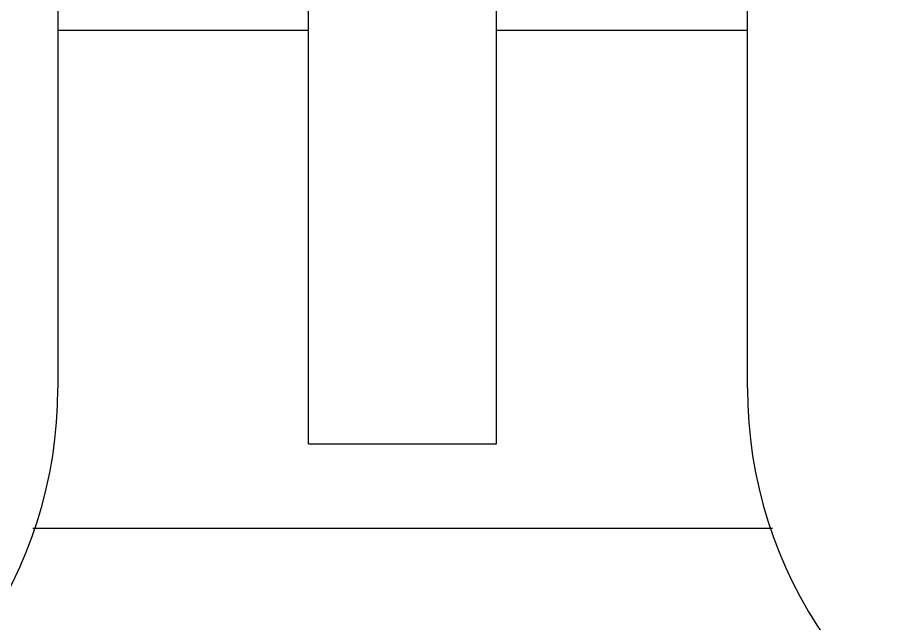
# Model space of a CAD drawing. Extents: x 69728788 to 150676229, y 20333219 to 43663798.
# Drawn here: x 75256342.1 to 75256578.9, y 20696536.6 to 20696698.2 of the extents above; entities that cross this region are included whole.
import ezdxf

# ---------------------------------------------------------------- set-up
doc = ezdxf.new("R2010")
doc.units = 0
doc.header["$LTSCALE"] = 1000
doc.header["$MEASUREMENT"] = 0
doc.layers.get('0').update_dxf_attribs({"linetype": 'CONTINUOUS'})

# ---------------------------------------------------------------- blocks, each defined once
blk = doc.blocks.new('gfhhrryyfd')
at = {"linetype": 'Continuous'}
for p, q in [((3687474.3, -1753593.68), (3687474.3, -1753156.63)), ((3687407.4, -1753250.77), (3687407.4, -1753578.87)), ((3687591.4, -1753578.87), (3687591.4, -1753250.77)), ((3687524.48, -1753593.68), (3687524.48, -1753297.98)), ((3687407.4, -1753483.28), (3687474.3, -1753483.28)), ((3687524.48, -1753483.28), (3687591.4, -1753483.28)), ((3687474.3, -1753593.68), (3687524.48, -1753593.68)), ((3687400.67, -1753616.26), (3687598.13, -1753616.26))]:
    blk.add_line(p, q, dxfattribs=at)
for centre, start, end in [((3687290.31, -1753578.87), 290.3175, 0), ((3687708.49, -1753578.87), 180, 249.6825)]:
    blk.add_arc(centre, 117.09, start, end, dxfattribs=at)

msp = doc.modelspace()

# ---------------------------------------------------------------- block references
at = {"lineweight": -3, "xscale": 0.9999959468841553, "yscale": 0.9999959506094456, "zscale": 0.9999959495959999}
msp.add_blockref('gfhhrryyfd', (71568960.34, 22450171.07), dxfattribs=at)

doc.saveas('drawing.dxf')
